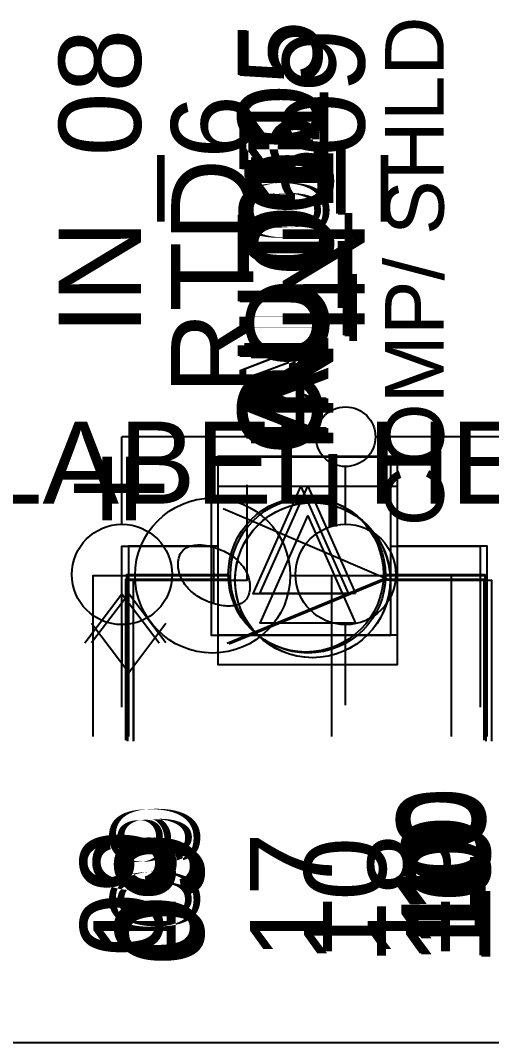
# Model space of a CAD drawing. Extents: x 1 to 47, y 1 to 35.
# Drawn here: x 29.466 to 29.861, y 12.335 to 13.192 of the extents above; entities that cross this region are included whole.
import ezdxf

# ---------------------------------------------------------------- set-up
doc = ezdxf.new("R2010")
doc.units = 0
doc.header["$MEASUREMENT"] = 0
for name, color, linetype in [('10_00______DWG_', 7, 'CONTINUOUS'), ('5_01__0-__EMPTY', 7, 'CONTINUOUS'), ('5_02__B-___3__DI___4__DO__', 7, 'CONTINUOUS'), ('5_03__1-___4__DI___4__DO__', 7, 'CONTINUOUS'), ('5_04__C-___4__DI___4__DO__', 7, 'CONTINUOUS'), ('5_05__D-___4__DI___3__DO__', 7, 'CONTINUOUS'), ('5_06__2A___8__FORM_A_DO', 7, 'CONTINUOUS'), ('5_07__2B___8__FORM_B_DO', 7, 'CONTINUOUS'), ('5_08__2C___8__DO__6__FORM_', 7, 'CONTINUOUS'), ('5_09__2D___8__DO__2__FORM_', 7, 'CONTINUOUS'), ('5_10__2G___8__DO__4__FORM_', 7, 'CONTINUOUS'), ('5_11__3-___8__DI', 7, 'CONTINUOUS'), ('5_12__4-___14__DI', 7, 'CONTINUOUS'), ('5_13__5-___8__AI', 7, 'CONTINUOUS'), ('5_14__6-___4__AI____4__AO', 7, 'CONTINUOUS'), ('6_01__9-_0-___10__RTD_INPU', 7, 'CONTINUOUS'), ('6_02__9-_B-___10__RTD_INPU', 7, 'CONTINUOUS'), ('6_03__9-_1-___10__RTD_INPU', 7, 'CONTINUOUS'), ('6_04__9-_C-___10__RTD_INPU', 7, 'CONTINUOUS'), ('6_05__9-_D-___10__RTD_INPU', 7, 'CONTINUOUS'), ('6_06__9-_2A___10__RTD_INPU', 7, 'CONTINUOUS'), ('6_07__9-_2B___10__RTD_INPU', 7, 'CONTINUOUS'), ('6_08__9-_2C___10__RTD_INPU', 7, 'CONTINUOUS'), ('6_09__9-_2D___10__RTD_INPU', 7, 'CONTINUOUS'), ('6_10__9-_2G___10__RTD_INPU', 7, 'CONTINUOUS'), ('6_11__9-_3-___10__RTD_INPU', 7, 'CONTINUOUS'), ('6_12__9-_4-___10__RTD_INPU', 7, 'CONTINUOUS'), ('6_13__9-_5-___10__RTD_INPU', 7, 'CONTINUOUS'), ('6_14__9-_6-___10__RTD_INPU', 7, 'CONTINUOUS'), ('6_15__9-_70___10__RTD_INPU', 7, 'CONTINUOUS'), ('6_16__9-_L0___10__RTD_INPU', 7, 'CONTINUOUS'), ('6_17__9-_77___10__RTD_INPU', 7, 'CONTINUOUS'), ('6_18__9-_7-___10__RTD_INPU', 7, 'CONTINUOUS'), ('6_19__9-_L-___10__RTD_INPU', 7, 'CONTINUOUS')]:
    doc.layers.add(name, color=color, linetype=linetype)
doc.styles.add('ARIAL', font='arial.ttf')

msp = doc.modelspace()

# ---------------------------------------------------------------- linework, layer by layer
at = {"layer": '10_00______DWG_'}
msp.add_lwpolyline([(27.43118, 12.33519), (31.30112, 12.33519)], dxfattribs=at)
at = {"layer": '5_02__B-___3__DI___4__DO__'}
for points in [[(29.7819, 12.8018), (29.7819, 12.6518), (29.63192, 12.6518), (29.63192, 12.8018), (29.7819, 12.8018)], [(29.74688, 12.68681), (29.66689, 12.68681), (29.7069, 12.7768), (29.74688, 12.68681)], [(29.55685, 12.59182), (29.55682, 12.72681), (29.63189, 12.72681)], [(29.78193, 12.72681), (29.85703, 12.72681), (29.85703, 12.59182)], [(29.52562, 12.68681), (29.55686, 12.64559), (29.58807, 12.68681)]]:
    msp.add_lwpolyline(points, dxfattribs=at)
at = {"layer": '5_03__1-___4__DI___4__DO__'}
for points in [[(29.56102, 12.58794), (29.56099, 12.72293), (29.64601, 12.72293)], [(29.77602, 12.72293), (29.86101, 12.72293), (29.86101, 12.58794)]]:
    msp.add_lwpolyline(points, dxfattribs=at)
msp.add_circle((29.71102, 12.72293), 0.06501, dxfattribs=at)
at = {"layer": '5_04__C-___4__DI___4__DO__'}
for points in [[(29.55704, 12.59182), (29.55701, 12.72681), (29.64202, 12.72681)], [(29.77204, 12.72681), (29.85703, 12.72681), (29.85703, 12.59182)]]:
    msp.add_lwpolyline(points, dxfattribs=at)
msp.add_circle((29.70703, 12.72681), 0.06501, dxfattribs=at)
at = {"layer": '5_05__D-___4__DI___3__DO__'}
for points in [[(29.55532, 12.5927), (29.55529, 12.72768), (29.6403, 12.72768)], [(29.77032, 12.72768), (29.85531, 12.72768), (29.85531, 12.5927)]]:
    msp.add_lwpolyline(points, dxfattribs=at)
msp.add_circle((29.70531, 12.72768), 0.06501, dxfattribs=at)
at = {"layer": '5_06__2A___8__FORM_A_DO'}
for points in [[(29.55432, 12.58883), (29.55432, 12.72382), (29.63942, 12.72382)], [(29.63947, 12.67013), (29.76943, 12.72382), (29.85442, 12.72382), (29.85442, 12.58883)]]:
    msp.add_lwpolyline(points, dxfattribs=at)
at = {"layer": '5_07__2B___8__FORM_B_DO'}
for points in [[(29.55604, 12.58792), (29.55604, 12.72297), (29.55604, 12.72297), (29.65607, 12.72295), (29.65608, 12.80294)], [(29.63609, 12.78294), (29.77609, 12.72294), (29.85614, 12.72294), (29.85614, 12.58796)]]:
    msp.add_lwpolyline(points, dxfattribs=at)
at = {"layer": '5_08__2C___8__DO__6__FORM_'}
for points in [[(29.55597, 12.58816), (29.55597, 12.72314), (29.64107, 12.72314)], [(29.64112, 12.66946), (29.77109, 12.72314), (29.85608, 12.72314), (29.85608, 12.58816)]]:
    msp.add_lwpolyline(points, dxfattribs=at)
at = {"layer": '5_09__2D___8__DO__2__FORM_'}
for points in [[(29.55604, 12.58788), (29.55604, 12.72293), (29.55604, 12.72293), (29.65607, 12.72291), (29.65608, 12.8029)], [(29.63609, 12.7829), (29.77609, 12.7229), (29.85614, 12.7229), (29.85614, 12.58792)]]:
    msp.add_lwpolyline(points, dxfattribs=at)
at = {"layer": '5_10__2G___8__DO__4__FORM_'}
for points in [[(29.55604, 12.58788), (29.55604, 12.72293), (29.55604, 12.72293), (29.65607, 12.72291), (29.65608, 12.8029)], [(29.63609, 12.7829), (29.77609, 12.7229), (29.85614, 12.7229), (29.85614, 12.58792)]]:
    msp.add_lwpolyline(points, dxfattribs=at)
at = {"layer": '5_11__3-___8__DI'}
for points in [[(29.5609, 12.58792), (29.56087, 12.7229), (29.64586, 12.7229)], [(29.77588, 12.7229), (29.86086, 12.7229), (29.86086, 12.58792)]]:
    msp.add_lwpolyline(points, dxfattribs=at)
msp.add_circle((29.71089, 12.7229), 0.06501, dxfattribs=at)
at = {"layer": '5_12__4-___14__DI'}
for points in [[(29.55121, 12.76975), (29.55121, 12.84317)], [(29.71363, 12.84317), (29.55121, 12.84317)], [(29.90128, 12.84317), (29.76363, 12.84317)], [(29.73863, 12.76975), (29.73863, 12.81817)], [(29.55121, 12.61816), (29.55129, 12.68561)], [(29.73863, 12.61816), (29.73863, 12.68561)]]:
    msp.add_lwpolyline(points, dxfattribs=at)
for centre, radius in [((29.73863, 12.84317), 0.025), ((29.55124, 12.72768), 0.04207), ((29.73863, 12.72768), 0.04207)]:
    msp.add_circle(centre, radius, dxfattribs=at)
at = {"layer": '5_13__5-___8__AI'}
for points in [[(29.77617, 12.82644), (29.77617, 12.67646), (29.6262, 12.67646), (29.6262, 12.82644), (29.77617, 12.82644)], [(29.74115, 12.71145), (29.66115, 12.71145), (29.70117, 12.80146), (29.74115, 12.71145)], [(29.55118, 12.61648), (29.55116, 12.75146), (29.62618, 12.75146)], [(29.7762, 12.75146), (29.8513, 12.75146), (29.8513, 12.61648)], [(29.51996, 12.67025), (29.5512, 12.71148), (29.58239, 12.67025)]]:
    msp.add_lwpolyline(points, dxfattribs=at)
at = {"layer": '5_14__6-___4__AI____4__AO'}
for points in [[(29.78186, 12.82677), (29.78186, 12.67678), (29.63189, 12.67678), (29.63189, 12.82677), (29.78186, 12.82677)], [(29.74684, 12.71178), (29.66685, 12.71178), (29.70686, 12.80178), (29.74684, 12.71178)], [(29.55688, 12.61681), (29.55685, 12.75179), (29.63187, 12.75179)], [(29.78189, 12.75179), (29.85699, 12.75179), (29.85699, 12.61681)], [(29.52565, 12.67057), (29.55689, 12.7118), (29.58808, 12.67057)]]:
    msp.add_lwpolyline(points, dxfattribs=at)
at = {"layer": '6_01__9-_0-___10__RTD_INPU'}
msp.add_lwpolyline([(29.59875, 12.74124, -0.142809), (29.60237, 12.74797, -0.133591), (29.60926, 12.75167, -0.092808), (29.62018, 12.75214, -0.064862), (29.63382, 12.74848, -0.069413), (29.64538, 12.7418, -0.080606), (29.65356, 12.733, -0.095091), (29.65784, 12.7228, -0.105199), (29.65784, 12.71228, -0.143025), (29.65423, 12.7056, -0.13326), (29.64733, 12.70191, -0.092572), (29.6364, 12.70145, -0.064853), (29.62276, 12.7051, -0.069271), (29.6112, 12.71178, -0.080417), (29.60302, 12.72056, -0.095121), (29.59875, 12.73071, -0.105163)], format="xyb", close=True, dxfattribs=at)
for points in [[(29.62829, 12.70316), (29.62829, 12.75043)], [(29.52717, 12.59182), (29.52714, 12.72681), (29.56213, 12.72681)], [(29.69212, 12.72681), (29.82716, 12.72681), (29.82716, 12.59182)], [(29.72716, 12.59182), (29.72716, 12.72681)]]:
    msp.add_lwpolyline(points, dxfattribs=at)
msp.add_circle((29.62713, 12.72681), 0.065, dxfattribs=at)
at = {"layer": '6_02__9-_B-___10__RTD_INPU'}
msp.add_lwpolyline([(29.59875, 12.74124, -0.142809), (29.60237, 12.74797, -0.133591), (29.60926, 12.75167, -0.092808), (29.62018, 12.75214, -0.064862), (29.63382, 12.74848, -0.069413), (29.64538, 12.7418, -0.080606), (29.65356, 12.733, -0.095091), (29.65784, 12.7228, -0.105199), (29.65784, 12.71228, -0.143025), (29.65423, 12.7056, -0.13326), (29.64733, 12.70191, -0.092572), (29.6364, 12.70145, -0.064853), (29.62276, 12.7051, -0.069271), (29.6112, 12.71178, -0.080417), (29.60302, 12.72056, -0.095121), (29.59875, 12.73071, -0.105163)], format="xyb", close=True, dxfattribs=at)
for points in [[(29.62829, 12.70316), (29.62829, 12.75043)], [(29.52717, 12.59182), (29.52714, 12.72681), (29.56213, 12.72681)], [(29.69212, 12.72681), (29.82716, 12.72681), (29.82716, 12.59182)], [(29.72716, 12.59182), (29.72716, 12.72681)]]:
    msp.add_lwpolyline(points, dxfattribs=at)
msp.add_circle((29.62713, 12.72681), 0.065, dxfattribs=at)
at = {"layer": '6_03__9-_1-___10__RTD_INPU'}
msp.add_lwpolyline([(29.59875, 12.74124, -0.142809), (29.60237, 12.74797, -0.133591), (29.60926, 12.75167, -0.092808), (29.62018, 12.75214, -0.064862), (29.63382, 12.74848, -0.069413), (29.64538, 12.7418, -0.080606), (29.65356, 12.733, -0.095091), (29.65784, 12.7228, -0.105199), (29.65784, 12.71228, -0.143025), (29.65423, 12.7056, -0.13326), (29.64733, 12.70191, -0.092572), (29.6364, 12.70145, -0.064853), (29.62276, 12.7051, -0.069271), (29.6112, 12.71178, -0.080417), (29.60302, 12.72056, -0.095121), (29.59875, 12.73071, -0.105163)], format="xyb", close=True, dxfattribs=at)
for points in [[(29.62829, 12.70316), (29.62829, 12.75043)], [(29.52717, 12.59182), (29.52714, 12.72681), (29.56213, 12.72681)], [(29.69212, 12.72681), (29.82716, 12.72681), (29.82716, 12.59182)], [(29.72716, 12.59182), (29.72716, 12.72681)]]:
    msp.add_lwpolyline(points, dxfattribs=at)
msp.add_circle((29.62713, 12.72681), 0.065, dxfattribs=at)
at = {"layer": '6_04__9-_C-___10__RTD_INPU'}
msp.add_lwpolyline([(29.59875, 12.74124, -0.142809), (29.60237, 12.74797, -0.133591), (29.60926, 12.75167, -0.092808), (29.62018, 12.75214, -0.064862), (29.63382, 12.74848, -0.069413), (29.64538, 12.7418, -0.080606), (29.65356, 12.733, -0.095091), (29.65784, 12.7228, -0.105199), (29.65784, 12.71228, -0.143025), (29.65423, 12.7056, -0.13326), (29.64733, 12.70191, -0.092572), (29.6364, 12.70145, -0.064853), (29.62276, 12.7051, -0.069271), (29.6112, 12.71178, -0.080417), (29.60302, 12.72056, -0.095121), (29.59875, 12.73071, -0.105163)], format="xyb", close=True, dxfattribs=at)
for points in [[(29.62829, 12.70316), (29.62829, 12.75043)], [(29.52717, 12.59182), (29.52714, 12.72681), (29.56213, 12.72681)], [(29.69212, 12.72681), (29.82716, 12.72681), (29.82716, 12.59182)], [(29.72716, 12.59182), (29.72716, 12.72681)]]:
    msp.add_lwpolyline(points, dxfattribs=at)
msp.add_circle((29.62713, 12.72681), 0.065, dxfattribs=at)
at = {"layer": '6_05__9-_D-___10__RTD_INPU'}
msp.add_lwpolyline([(29.59875, 12.74124, -0.142809), (29.60237, 12.74797, -0.133591), (29.60926, 12.75167, -0.092808), (29.62018, 12.75214, -0.064862), (29.63382, 12.74848, -0.069413), (29.64538, 12.7418, -0.080606), (29.65356, 12.733, -0.095091), (29.65784, 12.7228, -0.105199), (29.65784, 12.71228, -0.143025), (29.65423, 12.7056, -0.13326), (29.64733, 12.70191, -0.092572), (29.6364, 12.70145, -0.064853), (29.62276, 12.7051, -0.069271), (29.6112, 12.71178, -0.080417), (29.60302, 12.72056, -0.095121), (29.59875, 12.73071, -0.105163)], format="xyb", close=True, dxfattribs=at)
for points in [[(29.62829, 12.70316), (29.62829, 12.75043)], [(29.52717, 12.59182), (29.52714, 12.72681), (29.56213, 12.72681)], [(29.69212, 12.72681), (29.82716, 12.72681), (29.82716, 12.59182)], [(29.72716, 12.59182), (29.72716, 12.72681)]]:
    msp.add_lwpolyline(points, dxfattribs=at)
msp.add_circle((29.62713, 12.72681), 0.065, dxfattribs=at)
at = {"layer": '6_06__9-_2A___10__RTD_INPU'}
msp.add_lwpolyline([(29.59875, 12.74124, -0.142809), (29.60237, 12.74797, -0.133591), (29.60926, 12.75167, -0.092808), (29.62018, 12.75214, -0.064862), (29.63382, 12.74848, -0.069413), (29.64538, 12.7418, -0.080606), (29.65356, 12.733, -0.095091), (29.65784, 12.7228, -0.105199), (29.65784, 12.71228, -0.143025), (29.65423, 12.7056, -0.13326), (29.64733, 12.70191, -0.092572), (29.6364, 12.70145, -0.064853), (29.62276, 12.7051, -0.069271), (29.6112, 12.71178, -0.080417), (29.60302, 12.72056, -0.095121), (29.59875, 12.73071, -0.105163)], format="xyb", close=True, dxfattribs=at)
for points in [[(29.62829, 12.70316), (29.62829, 12.75043)], [(29.52717, 12.59182), (29.52714, 12.72681), (29.56213, 12.72681)], [(29.69212, 12.72681), (29.82716, 12.72681), (29.82716, 12.59182)], [(29.72716, 12.59182), (29.72716, 12.72681)]]:
    msp.add_lwpolyline(points, dxfattribs=at)
msp.add_circle((29.62713, 12.72681), 0.065, dxfattribs=at)
at = {"layer": '6_07__9-_2B___10__RTD_INPU'}
msp.add_lwpolyline([(29.59875, 12.74124, -0.142809), (29.60237, 12.74797, -0.133591), (29.60926, 12.75167, -0.092808), (29.62018, 12.75214, -0.064862), (29.63382, 12.74848, -0.069413), (29.64538, 12.7418, -0.080606), (29.65356, 12.733, -0.095091), (29.65784, 12.7228, -0.105199), (29.65784, 12.71228, -0.143025), (29.65423, 12.7056, -0.13326), (29.64733, 12.70191, -0.092572), (29.6364, 12.70145, -0.064853), (29.62276, 12.7051, -0.069271), (29.6112, 12.71178, -0.080417), (29.60302, 12.72056, -0.095121), (29.59875, 12.73071, -0.105163)], format="xyb", close=True, dxfattribs=at)
for points in [[(29.62829, 12.70316), (29.62829, 12.75043)], [(29.52717, 12.59182), (29.52714, 12.72681), (29.56213, 12.72681)], [(29.69212, 12.72681), (29.82716, 12.72681), (29.82716, 12.59182)], [(29.72716, 12.59182), (29.72716, 12.72681)]]:
    msp.add_lwpolyline(points, dxfattribs=at)
msp.add_circle((29.62713, 12.72681), 0.065, dxfattribs=at)
at = {"layer": '6_08__9-_2C___10__RTD_INPU'}
msp.add_lwpolyline([(29.59875, 12.74124, -0.142809), (29.60237, 12.74797, -0.133591), (29.60926, 12.75167, -0.092808), (29.62018, 12.75214, -0.064862), (29.63382, 12.74848, -0.069413), (29.64538, 12.7418, -0.080606), (29.65356, 12.733, -0.095091), (29.65784, 12.7228, -0.105199), (29.65784, 12.71228, -0.143025), (29.65423, 12.7056, -0.13326), (29.64733, 12.70191, -0.092572), (29.6364, 12.70145, -0.064853), (29.62276, 12.7051, -0.069271), (29.6112, 12.71178, -0.080417), (29.60302, 12.72056, -0.095121), (29.59875, 12.73071, -0.105163)], format="xyb", close=True, dxfattribs=at)
for points in [[(29.62829, 12.70316), (29.62829, 12.75043)], [(29.52717, 12.59182), (29.52714, 12.72681), (29.56213, 12.72681)], [(29.69212, 12.72681), (29.82716, 12.72681), (29.82716, 12.59182)], [(29.72716, 12.59182), (29.72716, 12.72681)]]:
    msp.add_lwpolyline(points, dxfattribs=at)
msp.add_circle((29.62713, 12.72681), 0.065, dxfattribs=at)
at = {"layer": '6_09__9-_2D___10__RTD_INPU'}
msp.add_lwpolyline([(29.59875, 12.74124, -0.142809), (29.60237, 12.74797, -0.133591), (29.60926, 12.75167, -0.092808), (29.62018, 12.75214, -0.064862), (29.63382, 12.74848, -0.069413), (29.64538, 12.7418, -0.080606), (29.65356, 12.733, -0.095091), (29.65784, 12.7228, -0.105199), (29.65784, 12.71228, -0.143025), (29.65423, 12.7056, -0.13326), (29.64733, 12.70191, -0.092572), (29.6364, 12.70145, -0.064853), (29.62276, 12.7051, -0.069271), (29.6112, 12.71178, -0.080417), (29.60302, 12.72056, -0.095121), (29.59875, 12.73071, -0.105163)], format="xyb", close=True, dxfattribs=at)
for points in [[(29.62829, 12.70316), (29.62829, 12.75043)], [(29.52717, 12.59182), (29.52714, 12.72681), (29.56213, 12.72681)], [(29.69212, 12.72681), (29.82716, 12.72681), (29.82716, 12.59182)], [(29.72716, 12.59182), (29.72716, 12.72681)]]:
    msp.add_lwpolyline(points, dxfattribs=at)
msp.add_circle((29.62713, 12.72681), 0.065, dxfattribs=at)
at = {"layer": '6_10__9-_2G___10__RTD_INPU'}
msp.add_lwpolyline([(29.59875, 12.74124, -0.142809), (29.60237, 12.74797, -0.133591), (29.60926, 12.75167, -0.092808), (29.62018, 12.75214, -0.064862), (29.63382, 12.74848, -0.069413), (29.64538, 12.7418, -0.080606), (29.65356, 12.733, -0.095091), (29.65784, 12.7228, -0.105199), (29.65784, 12.71228, -0.143025), (29.65423, 12.7056, -0.13326), (29.64733, 12.70191, -0.092572), (29.6364, 12.70145, -0.064853), (29.62276, 12.7051, -0.069271), (29.6112, 12.71178, -0.080417), (29.60302, 12.72056, -0.095121), (29.59875, 12.73071, -0.105163)], format="xyb", close=True, dxfattribs=at)
for points in [[(29.62829, 12.70316), (29.62829, 12.75043)], [(29.52717, 12.59182), (29.52714, 12.72681), (29.56213, 12.72681)], [(29.69212, 12.72681), (29.82716, 12.72681), (29.82716, 12.59182)], [(29.72716, 12.59182), (29.72716, 12.72681)]]:
    msp.add_lwpolyline(points, dxfattribs=at)
msp.add_circle((29.62713, 12.72681), 0.065, dxfattribs=at)
at = {"layer": '6_11__9-_3-___10__RTD_INPU'}
msp.add_lwpolyline([(29.59875, 12.74124, -0.142809), (29.60237, 12.74797, -0.133591), (29.60926, 12.75167, -0.092808), (29.62018, 12.75214, -0.064862), (29.63382, 12.74848, -0.069413), (29.64538, 12.7418, -0.080606), (29.65356, 12.733, -0.095091), (29.65784, 12.7228, -0.105199), (29.65784, 12.71228, -0.143025), (29.65423, 12.7056, -0.13326), (29.64733, 12.70191, -0.092572), (29.6364, 12.70145, -0.064853), (29.62276, 12.7051, -0.069271), (29.6112, 12.71178, -0.080417), (29.60302, 12.72056, -0.095121), (29.59875, 12.73071, -0.105163)], format="xyb", close=True, dxfattribs=at)
for points in [[(29.62829, 12.70316), (29.62829, 12.75043)], [(29.52717, 12.59182), (29.52714, 12.72681), (29.56213, 12.72681)], [(29.69212, 12.72681), (29.82716, 12.72681), (29.82716, 12.59182)], [(29.72716, 12.59182), (29.72716, 12.72681)]]:
    msp.add_lwpolyline(points, dxfattribs=at)
msp.add_circle((29.62713, 12.72681), 0.065, dxfattribs=at)
at = {"layer": '6_12__9-_4-___10__RTD_INPU'}
msp.add_lwpolyline([(29.59875, 12.74124, -0.142809), (29.60237, 12.74797, -0.133591), (29.60926, 12.75167, -0.092808), (29.62018, 12.75214, -0.064862), (29.63382, 12.74848, -0.069413), (29.64538, 12.7418, -0.080606), (29.65356, 12.733, -0.095091), (29.65784, 12.7228, -0.105199), (29.65784, 12.71228, -0.143025), (29.65423, 12.7056, -0.13326), (29.64733, 12.70191, -0.092572), (29.6364, 12.70145, -0.064853), (29.62276, 12.7051, -0.069271), (29.6112, 12.71178, -0.080417), (29.60302, 12.72056, -0.095121), (29.59875, 12.73071, -0.105163)], format="xyb", close=True, dxfattribs=at)
for points in [[(29.62829, 12.70316), (29.62829, 12.75043)], [(29.52717, 12.59182), (29.52714, 12.72681), (29.56213, 12.72681)], [(29.69212, 12.72681), (29.82716, 12.72681), (29.82716, 12.59182)], [(29.72716, 12.59182), (29.72716, 12.72681)]]:
    msp.add_lwpolyline(points, dxfattribs=at)
msp.add_circle((29.62713, 12.72681), 0.065, dxfattribs=at)
at = {"layer": '6_13__9-_5-___10__RTD_INPU'}
msp.add_lwpolyline([(29.59875, 12.74124, -0.142809), (29.60237, 12.74797, -0.133591), (29.60926, 12.75167, -0.092808), (29.62018, 12.75214, -0.064862), (29.63382, 12.74848, -0.069413), (29.64538, 12.7418, -0.080606), (29.65356, 12.733, -0.095091), (29.65784, 12.7228, -0.105199), (29.65784, 12.71228, -0.143025), (29.65423, 12.7056, -0.13326), (29.64733, 12.70191, -0.092572), (29.6364, 12.70145, -0.064853), (29.62276, 12.7051, -0.069271), (29.6112, 12.71178, -0.080417), (29.60302, 12.72056, -0.095121), (29.59875, 12.73071, -0.105163)], format="xyb", close=True, dxfattribs=at)
for points in [[(29.62829, 12.70316), (29.62829, 12.75043)], [(29.52717, 12.59182), (29.52714, 12.72681), (29.56213, 12.72681)], [(29.69212, 12.72681), (29.82716, 12.72681), (29.82716, 12.59182)], [(29.72716, 12.59182), (29.72716, 12.72681)]]:
    msp.add_lwpolyline(points, dxfattribs=at)
msp.add_circle((29.62713, 12.72681), 0.065, dxfattribs=at)
at = {"layer": '6_14__9-_6-___10__RTD_INPU'}
msp.add_lwpolyline([(29.59875, 12.74124, -0.142809), (29.60237, 12.74797, -0.133591), (29.60926, 12.75167, -0.092808), (29.62018, 12.75214, -0.064862), (29.63382, 12.74848, -0.069413), (29.64538, 12.7418, -0.080606), (29.65356, 12.733, -0.095091), (29.65784, 12.7228, -0.105199), (29.65784, 12.71228, -0.143025), (29.65423, 12.7056, -0.13326), (29.64733, 12.70191, -0.092572), (29.6364, 12.70145, -0.064853), (29.62276, 12.7051, -0.069271), (29.6112, 12.71178, -0.080417), (29.60302, 12.72056, -0.095121), (29.59875, 12.73071, -0.105163)], format="xyb", close=True, dxfattribs=at)
for points in [[(29.62829, 12.70316), (29.62829, 12.75043)], [(29.52717, 12.59182), (29.52714, 12.72681), (29.56213, 12.72681)], [(29.69212, 12.72681), (29.82716, 12.72681), (29.82716, 12.59182)], [(29.72716, 12.59182), (29.72716, 12.72681)]]:
    msp.add_lwpolyline(points, dxfattribs=at)
msp.add_circle((29.62713, 12.72681), 0.065, dxfattribs=at)
at = {"layer": '6_15__9-_70___10__RTD_INPU'}
msp.add_lwpolyline([(29.59875, 12.74124, -0.142809), (29.60237, 12.74797, -0.133591), (29.60926, 12.75167, -0.092808), (29.62018, 12.75214, -0.064862), (29.63382, 12.74848, -0.069413), (29.64538, 12.7418, -0.080606), (29.65356, 12.733, -0.095091), (29.65784, 12.7228, -0.105199), (29.65784, 12.71228, -0.143025), (29.65423, 12.7056, -0.13326), (29.64733, 12.70191, -0.092572), (29.6364, 12.70145, -0.064853), (29.62276, 12.7051, -0.069271), (29.6112, 12.71178, -0.080417), (29.60302, 12.72056, -0.095121), (29.59875, 12.73071, -0.105163)], format="xyb", close=True, dxfattribs=at)
for points in [[(29.62829, 12.70316), (29.62829, 12.75043)], [(29.52717, 12.59182), (29.52714, 12.72681), (29.56213, 12.72681)], [(29.69212, 12.72681), (29.82716, 12.72681), (29.82716, 12.59182)], [(29.72716, 12.59182), (29.72716, 12.72681)]]:
    msp.add_lwpolyline(points, dxfattribs=at)
msp.add_circle((29.62713, 12.72681), 0.065, dxfattribs=at)
at = {"layer": '6_16__9-_L0___10__RTD_INPU'}
msp.add_lwpolyline([(29.59875, 12.74124, -0.142809), (29.60237, 12.74797, -0.133591), (29.60926, 12.75167, -0.092808), (29.62018, 12.75214, -0.064862), (29.63382, 12.74848, -0.069413), (29.64538, 12.7418, -0.080606), (29.65356, 12.733, -0.095091), (29.65784, 12.7228, -0.105199), (29.65784, 12.71228, -0.143025), (29.65423, 12.7056, -0.13326), (29.64733, 12.70191, -0.092572), (29.6364, 12.70145, -0.064853), (29.62276, 12.7051, -0.069271), (29.6112, 12.71178, -0.080417), (29.60302, 12.72056, -0.095121), (29.59875, 12.73071, -0.105163)], format="xyb", close=True, dxfattribs=at)
for points in [[(29.62829, 12.70316), (29.62829, 12.75043)], [(29.52717, 12.59182), (29.52714, 12.72681), (29.56213, 12.72681)], [(29.69212, 12.72681), (29.82716, 12.72681), (29.82716, 12.59182)], [(29.72716, 12.59182), (29.72716, 12.72681)]]:
    msp.add_lwpolyline(points, dxfattribs=at)
msp.add_circle((29.62713, 12.72681), 0.065, dxfattribs=at)
at = {"layer": '6_17__9-_77___10__RTD_INPU'}
msp.add_lwpolyline([(29.59875, 12.74124, -0.142809), (29.60237, 12.74797, -0.133591), (29.60926, 12.75167, -0.092808), (29.62018, 12.75214, -0.064862), (29.63382, 12.74848, -0.069413), (29.64538, 12.7418, -0.080606), (29.65356, 12.733, -0.095091), (29.65784, 12.7228, -0.105199), (29.65784, 12.71228, -0.143025), (29.65423, 12.7056, -0.13326), (29.64733, 12.70191, -0.092572), (29.6364, 12.70145, -0.064853), (29.62276, 12.7051, -0.069271), (29.6112, 12.71178, -0.080417), (29.60302, 12.72056, -0.095121), (29.59875, 12.73071, -0.105163)], format="xyb", close=True, dxfattribs=at)
for points in [[(29.62829, 12.70316), (29.62829, 12.75043)], [(29.52717, 12.59182), (29.52714, 12.72681), (29.56213, 12.72681)], [(29.69212, 12.72681), (29.82716, 12.72681), (29.82716, 12.59182)], [(29.72716, 12.59182), (29.72716, 12.72681)]]:
    msp.add_lwpolyline(points, dxfattribs=at)
msp.add_circle((29.62713, 12.72681), 0.065, dxfattribs=at)
at = {"layer": '6_18__9-_7-___10__RTD_INPU'}
msp.add_lwpolyline([(29.59875, 12.74124, -0.142809), (29.60237, 12.74797, -0.133591), (29.60926, 12.75167, -0.092808), (29.62018, 12.75214, -0.064862), (29.63382, 12.74848, -0.069413), (29.64538, 12.7418, -0.080606), (29.65356, 12.733, -0.095091), (29.65784, 12.7228, -0.105199), (29.65784, 12.71228, -0.143025), (29.65423, 12.7056, -0.13326), (29.64733, 12.70191, -0.092572), (29.6364, 12.70145, -0.064853), (29.62276, 12.7051, -0.069271), (29.6112, 12.71178, -0.080417), (29.60302, 12.72056, -0.095121), (29.59875, 12.73071, -0.105163)], format="xyb", close=True, dxfattribs=at)
for points in [[(29.62829, 12.70316), (29.62829, 12.75043)], [(29.52717, 12.59182), (29.52714, 12.72681), (29.56213, 12.72681)], [(29.69212, 12.72681), (29.82716, 12.72681), (29.82716, 12.59182)], [(29.72716, 12.59182), (29.72716, 12.72681)]]:
    msp.add_lwpolyline(points, dxfattribs=at)
msp.add_circle((29.62713, 12.72681), 0.065, dxfattribs=at)
at = {"layer": '6_19__9-_L-___10__RTD_INPU'}
msp.add_lwpolyline([(29.59875, 12.74124, -0.142809), (29.60237, 12.74797, -0.133591), (29.60926, 12.75167, -0.092808), (29.62018, 12.75214, -0.064862), (29.63382, 12.74848, -0.069413), (29.64538, 12.7418, -0.080606), (29.65356, 12.733, -0.095091), (29.65784, 12.7228, -0.105199), (29.65784, 12.71228, -0.143025), (29.65423, 12.7056, -0.13326), (29.64733, 12.70191, -0.092572), (29.6364, 12.70145, -0.064853), (29.62276, 12.7051, -0.069271), (29.6112, 12.71178, -0.080417), (29.60302, 12.72056, -0.095121), (29.59875, 12.73071, -0.105163)], format="xyb", close=True, dxfattribs=at)
for points in [[(29.62829, 12.70316), (29.62829, 12.75043)], [(29.52717, 12.59182), (29.52714, 12.72681), (29.56213, 12.72681)], [(29.69212, 12.72681), (29.82716, 12.72681), (29.82716, 12.59182)], [(29.72716, 12.59182), (29.72716, 12.72681)]]:
    msp.add_lwpolyline(points, dxfattribs=at)
msp.add_circle((29.62713, 12.72681), 0.065, dxfattribs=at)

# ---------------------------------------------------------------- texts
at = {"layer": '5_01__0-__EMPTY', "style": 'ARIAL'}
msp.add_text('PLACE EXPANSION CARD LABEL HERE', height=0.0688333, dxfattribs=at).set_placement((28.2022, 12.78706))
at = {"layer": '5_02__B-___3__DI___4__DO__', "style": 'ARIAL'}
for s, height, p in [('AO_01', 0.068833, (29.72425, 12.8372)), ('+', 0.07867, (29.59678, 12.76781)), ('10', 0.068833, (29.85593, 12.4173)), ('09', 0.068833, (29.61591, 12.40388))]:
    msp.add_text(s, height=height, rotation=90, dxfattribs=at).set_placement(p)
at = {"layer": '5_03__1-___4__DI___4__DO__', "style": 'ARIAL'}
for s, p in [('IN_01', (29.72823, 12.8288)), ('10', (29.85991, 12.41342)), ('09', (29.61989, 12.4))]:
    msp.add_text(s, height=0.068833, rotation=90, dxfattribs=at).set_placement(p)
at = {"layer": '5_04__C-___4__DI___4__DO__', "style": 'ARIAL'}
for s, p in [('IN_01', (29.72425, 12.83268)), ('10', (29.85593, 12.4173)), ('09', (29.61591, 12.40388))]:
    msp.add_text(s, height=0.068833, rotation=90, dxfattribs=at).set_placement(p)
at = {"layer": '5_05__D-___4__DI___3__DO__', "style": 'ARIAL'}
for s, p in [('IN_01', (29.72252, 12.83356)), ('10', (29.85421, 12.41817)), ('09', (29.61419, 12.40475))]:
    msp.add_text(s, height=0.068833, rotation=90, dxfattribs=at).set_placement(p)
at = {"layer": '5_06__2A___8__FORM_A_DO', "style": 'ARIAL'}
for s, p in [('OUT_05', (29.71708, 12.82877)), ('09', (29.61817, 12.40089)), ('10', (29.85816, 12.40089))]:
    msp.add_text(s, height=0.068833, rotation=90, dxfattribs=at).set_placement(p)
at = {"layer": '5_07__2B___8__FORM_B_DO', "style": 'ARIAL'}
for s, p in [('OUT_05', (29.7188, 12.82789)), ('09', (29.61989, 12.40001)), ('10', (29.85988, 12.40001))]:
    msp.add_text(s, height=0.068833, rotation=90, dxfattribs=at).set_placement(p)
at = {"layer": '5_08__2C___8__DO__6__FORM_', "style": 'ARIAL'}
for s, p in [('OUT_05', (29.71873, 12.82809)), ('09', (29.61982, 12.40021)), ('10', (29.85981, 12.40021))]:
    msp.add_text(s, height=0.068833, rotation=90, dxfattribs=at).set_placement(p)
at = {"layer": '5_09__2D___8__DO__2__FORM_', "style": 'ARIAL'}
for s, p in [('OUT_05', (29.7188, 12.82785)), ('09', (29.61989, 12.39997)), ('10', (29.85988, 12.39997))]:
    msp.add_text(s, height=0.068833, rotation=90, dxfattribs=at).set_placement(p)
at = {"layer": '5_10__2G___8__DO__4__FORM_', "style": 'ARIAL'}
for s, p in [('OUT_05', (29.7188, 12.82785)), ('09', (29.61989, 12.39997)), ('10', (29.85988, 12.39997))]:
    msp.add_text(s, height=0.068833, rotation=90, dxfattribs=at).set_placement(p)
at = {"layer": '5_11__3-___8__DI', "style": 'ARIAL'}
for s, p in [('IN_05', (29.72811, 12.82878)), ('10', (29.8598, 12.41339)), ('09', (29.61978, 12.39997))]:
    msp.add_text(s, height=0.068833, rotation=90, dxfattribs=at).set_placement(p)
at = {"layer": '5_12__4-___14__DI', "style": 'ARIAL'}
for s, p in [('IN_08', (29.56709, 12.92869)), ('IN_09', (29.75459, 12.92869)), ('09', (29.58503, 12.40711)), ('10', (29.77253, 12.40066))]:
    msp.add_text(s, height=0.068833, rotation=90, dxfattribs=at).set_placement(p)
at = {"layer": '5_13__5-___8__AI', "style": 'ARIAL'}
for s, p in [('AI_05', (29.71851, 12.86185)), ('10', (29.8502, 12.44191)), ('09', (29.61021, 12.42849))]:
    msp.add_text(s, height=0.068833, rotation=90, dxfattribs=at).set_placement(p)
at = {"layer": '5_14__6-___4__AI____4__AO', "style": 'ARIAL'}
for s, p in [('AI_01', (29.72421, 12.86218)), ('10', (29.85589, 12.44224)), ('09', (29.6159, 12.42882))]:
    msp.add_text(s, height=0.068833, rotation=90, dxfattribs=at).set_placement(p)
at = {"layer": '6_01__9-_0-___10__RTD_INPU', "style": 'ARIAL'}
for s, height, p in [('COMP/ SHLD', 0.049167, (29.82089, 12.76814)), ('RTD6', 0.068833, (29.6612, 12.87861)), ('+', 0.07867, (29.57693, 12.76781)), ('–', 0.07867, (29.75695, 12.76764)), ('16', 0.068833, (29.59609, 12.40447)), ('17', 0.068833, (29.72719, 12.40447)), ('18', 0.068833, (29.82607, 12.40447))]:
    msp.add_text(s, height=height, rotation=90, dxfattribs=at).set_placement(p)
at = {"layer": '6_02__9-_B-___10__RTD_INPU', "style": 'ARIAL'}
for s, height, p in [('COMP/ SHLD', 0.049167, (29.82089, 12.76814)), ('RTD6', 0.068833, (29.6612, 12.87861)), ('+', 0.07867, (29.57693, 12.76781)), ('–', 0.07867, (29.75695, 12.76764)), ('16', 0.068833, (29.59609, 12.40447)), ('17', 0.068833, (29.72719, 12.40447)), ('18', 0.068833, (29.82607, 12.40447))]:
    msp.add_text(s, height=height, rotation=90, dxfattribs=at).set_placement(p)
at = {"layer": '6_03__9-_1-___10__RTD_INPU', "style": 'ARIAL'}
for s, height, p in [('COMP/ SHLD', 0.049167, (29.82089, 12.76814)), ('RTD6', 0.068833, (29.6612, 12.87861)), ('+', 0.07867, (29.57693, 12.76781)), ('–', 0.07867, (29.75695, 12.76764)), ('16', 0.068833, (29.59609, 12.40447)), ('17', 0.068833, (29.72719, 12.40447)), ('18', 0.068833, (29.82607, 12.40447))]:
    msp.add_text(s, height=height, rotation=90, dxfattribs=at).set_placement(p)
at = {"layer": '6_04__9-_C-___10__RTD_INPU', "style": 'ARIAL'}
for s, height, p in [('COMP/ SHLD', 0.049167, (29.82089, 12.76814)), ('RTD6', 0.068833, (29.6612, 12.87861)), ('+', 0.07867, (29.57693, 12.76781)), ('–', 0.07867, (29.75695, 12.76764)), ('16', 0.068833, (29.59609, 12.40447)), ('17', 0.068833, (29.72719, 12.40447)), ('18', 0.068833, (29.82607, 12.40447))]:
    msp.add_text(s, height=height, rotation=90, dxfattribs=at).set_placement(p)
at = {"layer": '6_05__9-_D-___10__RTD_INPU', "style": 'ARIAL'}
for s, height, p in [('COMP/ SHLD', 0.049167, (29.82089, 12.76814)), ('RTD6', 0.068833, (29.6612, 12.87861)), ('+', 0.07867, (29.57693, 12.76781)), ('–', 0.07867, (29.75695, 12.76764)), ('16', 0.068833, (29.59609, 12.40447)), ('17', 0.068833, (29.72719, 12.40447)), ('18', 0.068833, (29.82607, 12.40447))]:
    msp.add_text(s, height=height, rotation=90, dxfattribs=at).set_placement(p)
at = {"layer": '6_06__9-_2A___10__RTD_INPU', "style": 'ARIAL'}
for s, height, p in [('COMP/ SHLD', 0.049167, (29.82089, 12.76814)), ('RTD6', 0.068833, (29.6612, 12.87861)), ('+', 0.07867, (29.57693, 12.76781)), ('–', 0.07867, (29.75695, 12.76764)), ('16', 0.068833, (29.59609, 12.40447)), ('17', 0.068833, (29.72719, 12.40447)), ('18', 0.068833, (29.82607, 12.40447))]:
    msp.add_text(s, height=height, rotation=90, dxfattribs=at).set_placement(p)
at = {"layer": '6_07__9-_2B___10__RTD_INPU', "style": 'ARIAL'}
for s, height, p in [('COMP/ SHLD', 0.049167, (29.82089, 12.76814)), ('RTD6', 0.068833, (29.6612, 12.87861)), ('+', 0.07867, (29.57693, 12.76781)), ('–', 0.07867, (29.75695, 12.76764)), ('16', 0.068833, (29.59609, 12.40447)), ('17', 0.068833, (29.72719, 12.40447)), ('18', 0.068833, (29.82607, 12.40447))]:
    msp.add_text(s, height=height, rotation=90, dxfattribs=at).set_placement(p)
at = {"layer": '6_08__9-_2C___10__RTD_INPU', "style": 'ARIAL'}
for s, height, p in [('COMP/ SHLD', 0.049167, (29.82089, 12.76814)), ('RTD6', 0.068833, (29.6612, 12.87861)), ('+', 0.07867, (29.57693, 12.76781)), ('–', 0.07867, (29.75695, 12.76764)), ('16', 0.068833, (29.59609, 12.40447)), ('17', 0.068833, (29.72719, 12.40447)), ('18', 0.068833, (29.82607, 12.40447))]:
    msp.add_text(s, height=height, rotation=90, dxfattribs=at).set_placement(p)
at = {"layer": '6_09__9-_2D___10__RTD_INPU', "style": 'ARIAL'}
for s, height, p in [('COMP/ SHLD', 0.049167, (29.82089, 12.76814)), ('RTD6', 0.068833, (29.6612, 12.87861)), ('+', 0.07867, (29.57693, 12.76781)), ('–', 0.07867, (29.75695, 12.76764)), ('16', 0.068833, (29.59609, 12.40447)), ('17', 0.068833, (29.72719, 12.40447)), ('18', 0.068833, (29.82607, 12.40447))]:
    msp.add_text(s, height=height, rotation=90, dxfattribs=at).set_placement(p)
at = {"layer": '6_10__9-_2G___10__RTD_INPU', "style": 'ARIAL'}
for s, height, p in [('COMP/ SHLD', 0.049167, (29.82089, 12.76814)), ('RTD6', 0.068833, (29.6612, 12.87861)), ('+', 0.07867, (29.57693, 12.76781)), ('–', 0.07867, (29.75695, 12.76764)), ('16', 0.068833, (29.59609, 12.40447)), ('17', 0.068833, (29.72719, 12.40447)), ('18', 0.068833, (29.82607, 12.40447))]:
    msp.add_text(s, height=height, rotation=90, dxfattribs=at).set_placement(p)
at = {"layer": '6_11__9-_3-___10__RTD_INPU', "style": 'ARIAL'}
for s, height, p in [('COMP/ SHLD', 0.049167, (29.82089, 12.76814)), ('RTD6', 0.068833, (29.6612, 12.87861)), ('+', 0.07867, (29.57693, 12.76781)), ('–', 0.07867, (29.75695, 12.76764)), ('16', 0.068833, (29.59609, 12.40447)), ('17', 0.068833, (29.72719, 12.40447)), ('18', 0.068833, (29.82607, 12.40447))]:
    msp.add_text(s, height=height, rotation=90, dxfattribs=at).set_placement(p)
at = {"layer": '6_12__9-_4-___10__RTD_INPU', "style": 'ARIAL'}
for s, height, p in [('COMP/ SHLD', 0.049167, (29.82089, 12.76814)), ('RTD6', 0.068833, (29.6612, 12.87861)), ('+', 0.07867, (29.57693, 12.76781)), ('–', 0.07867, (29.75695, 12.76764)), ('16', 0.068833, (29.59609, 12.40447)), ('17', 0.068833, (29.72719, 12.40447)), ('18', 0.068833, (29.82607, 12.40447))]:
    msp.add_text(s, height=height, rotation=90, dxfattribs=at).set_placement(p)
at = {"layer": '6_13__9-_5-___10__RTD_INPU', "style": 'ARIAL'}
for s, height, p in [('COMP/ SHLD', 0.049167, (29.82089, 12.76814)), ('RTD6', 0.068833, (29.6612, 12.87861)), ('+', 0.07867, (29.57693, 12.76781)), ('–', 0.07867, (29.75695, 12.76764)), ('16', 0.068833, (29.59609, 12.40447)), ('17', 0.068833, (29.72719, 12.40447)), ('18', 0.068833, (29.82607, 12.40447))]:
    msp.add_text(s, height=height, rotation=90, dxfattribs=at).set_placement(p)
at = {"layer": '6_14__9-_6-___10__RTD_INPU', "style": 'ARIAL'}
for s, height, p in [('COMP/ SHLD', 0.049167, (29.82089, 12.76814)), ('RTD6', 0.068833, (29.6612, 12.87861)), ('+', 0.07867, (29.57693, 12.76781)), ('–', 0.07867, (29.75695, 12.76764)), ('16', 0.068833, (29.59609, 12.40447)), ('17', 0.068833, (29.72719, 12.40447)), ('18', 0.068833, (29.82607, 12.40447))]:
    msp.add_text(s, height=height, rotation=90, dxfattribs=at).set_placement(p)
at = {"layer": '6_15__9-_70___10__RTD_INPU', "style": 'ARIAL'}
for s, height, p in [('COMP/ SHLD', 0.049167, (29.82089, 12.76814)), ('RTD6', 0.068833, (29.6612, 12.87861)), ('+', 0.07867, (29.57693, 12.76781)), ('–', 0.07867, (29.75695, 12.76764)), ('16', 0.068833, (29.59609, 12.40447)), ('17', 0.068833, (29.72719, 12.40447)), ('18', 0.068833, (29.82607, 12.40447))]:
    msp.add_text(s, height=height, rotation=90, dxfattribs=at).set_placement(p)
at = {"layer": '6_16__9-_L0___10__RTD_INPU', "style": 'ARIAL'}
for s, height, p in [('COMP/ SHLD', 0.049167, (29.82089, 12.76814)), ('RTD6', 0.068833, (29.6612, 12.87861)), ('+', 0.07867, (29.57693, 12.76781)), ('–', 0.07867, (29.75695, 12.76764)), ('16', 0.068833, (29.59609, 12.40447)), ('17', 0.068833, (29.72719, 12.40447)), ('18', 0.068833, (29.82607, 12.40447))]:
    msp.add_text(s, height=height, rotation=90, dxfattribs=at).set_placement(p)
at = {"layer": '6_17__9-_77___10__RTD_INPU', "style": 'ARIAL'}
for s, height, p in [('COMP/ SHLD', 0.049167, (29.82089, 12.76814)), ('RTD6', 0.068833, (29.6612, 12.87861)), ('+', 0.07867, (29.57693, 12.76781)), ('–', 0.07867, (29.75695, 12.76764)), ('16', 0.068833, (29.59609, 12.40447)), ('17', 0.068833, (29.72719, 12.40447)), ('18', 0.068833, (29.82607, 12.40447))]:
    msp.add_text(s, height=height, rotation=90, dxfattribs=at).set_placement(p)
at = {"layer": '6_18__9-_7-___10__RTD_INPU', "style": 'ARIAL'}
for s, height, p in [('COMP/ SHLD', 0.049167, (29.82089, 12.76814)), ('RTD6', 0.068833, (29.6612, 12.87861)), ('+', 0.07867, (29.57693, 12.76781)), ('–', 0.07867, (29.75695, 12.76764)), ('16', 0.068833, (29.59609, 12.40447)), ('17', 0.068833, (29.72719, 12.40447)), ('18', 0.068833, (29.82607, 12.40447))]:
    msp.add_text(s, height=height, rotation=90, dxfattribs=at).set_placement(p)
at = {"layer": '6_19__9-_L-___10__RTD_INPU', "style": 'ARIAL'}
for s, height, p in [('COMP/ SHLD', 0.049167, (29.82089, 12.76814)), ('RTD6', 0.068833, (29.6612, 12.87861)), ('+', 0.07867, (29.57693, 12.76781)), ('–', 0.07867, (29.75695, 12.76764)), ('16', 0.068833, (29.59609, 12.40447)), ('17', 0.068833, (29.72719, 12.40447)), ('18', 0.068833, (29.82607, 12.40447))]:
    msp.add_text(s, height=height, rotation=90, dxfattribs=at).set_placement(p)

doc.saveas('drawing.dxf')
